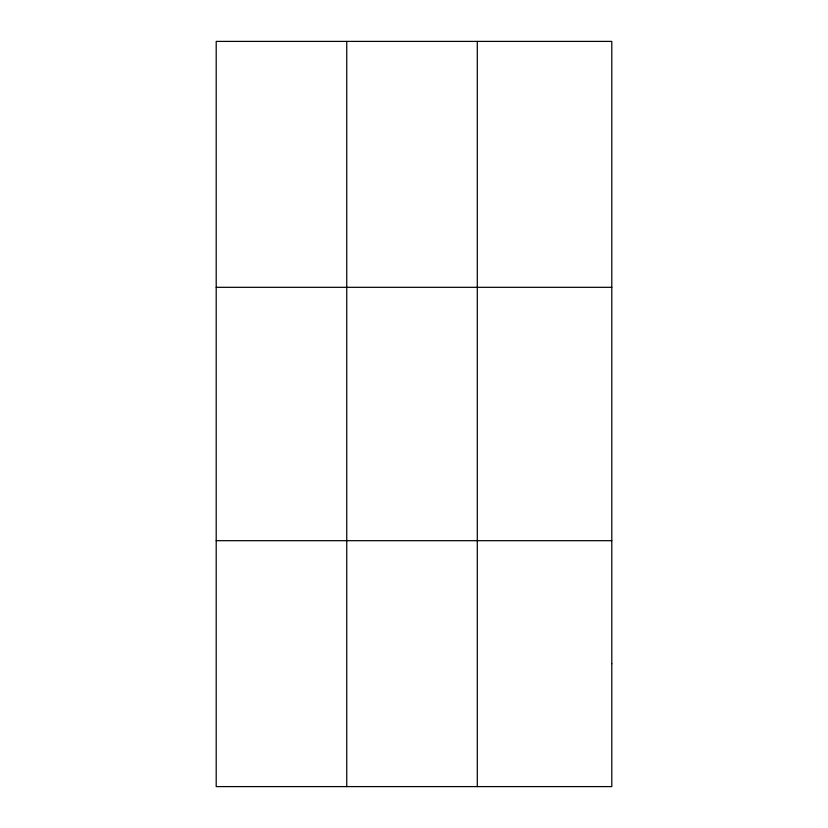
<?xml version="1.0" encoding="UTF-8"?>
<svg xmlns="http://www.w3.org/2000/svg" width="828" height="828" viewBox="0 0 828 828"><rect width="100%" height="100%" fill="white"/><g stroke="black" fill="none" stroke-linecap="round" stroke-linejoin="round"><path stroke-width="1.24" d="M346.746 41.4L346.746 786.6M477.29 41.4L477.29 786.6M216.201 287.316L611.799 287.316M216.201 540.684L611.799 540.684M611.799 663.642L611.799 786.6L216.201 786.6L216.201 41.4L611.799 41.4L611.799 663.642"/></g></svg>
